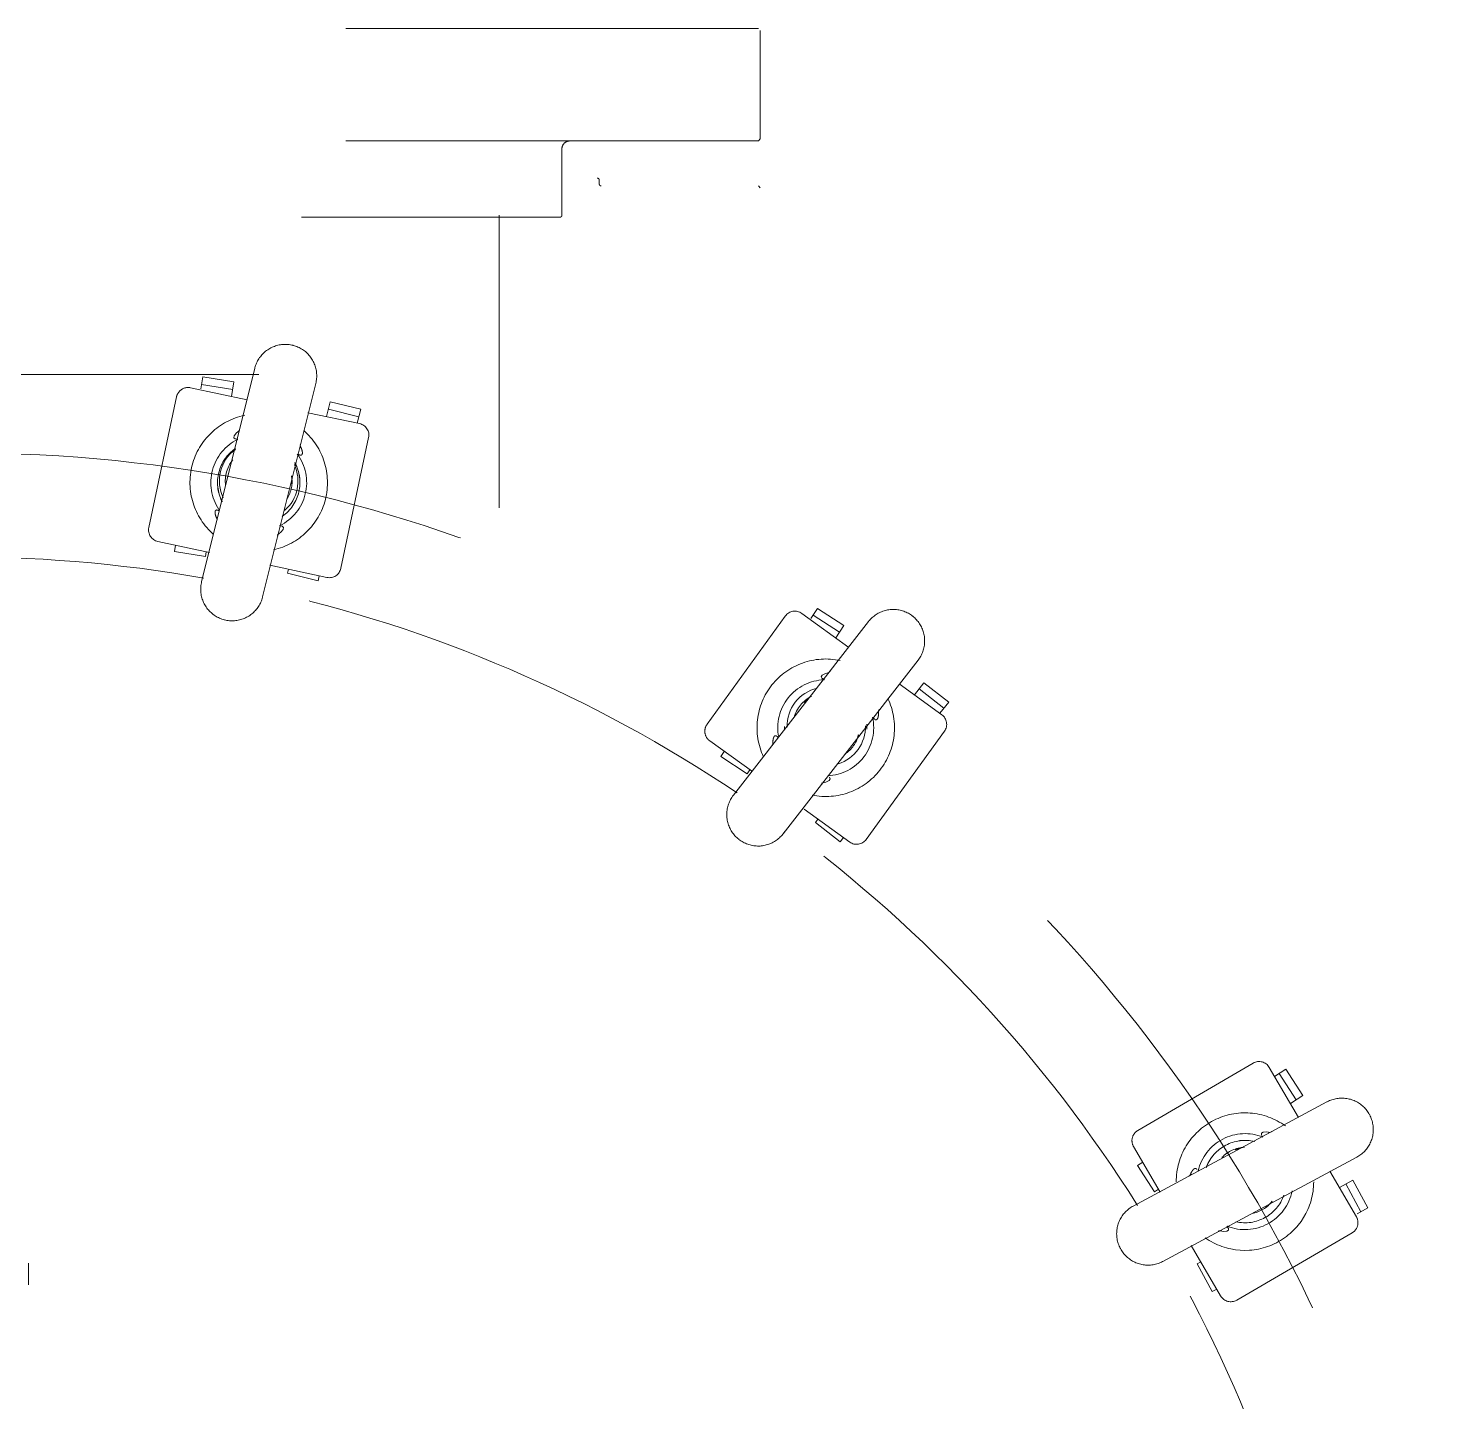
# Model space of a CAD drawing. Extents: x -181672 to 290600, y -29000 to 395522.
# Drawn here: x 5080.4 to 5443.7, y 37752.5 to 38101.8 of the extents above; entities that cross this region are included whole.
import ezdxf

# ---------------------------------------------------------------- set-up
doc = ezdxf.new("R2010")
doc.units = 0
doc.header["$LTSCALE"] = 10
doc.linetypes.add('XFM7Q20PCW-200K$0$ACAD_ISO03W100', pattern=[30, 12, -18])
doc.layers.add('XFM7Q20PCW-200K$0$PCW EQ (FUTURE)', color=252, linetype='XFM7Q20PCW-200K$0$ACAD_ISO03W100', lineweight=9)

# ---------------------------------------------------------------- blocks, each defined once
blk = doc.blocks.new('XFM7Q20PCW-200K$0$漢唐美光 8NHV4A-10FDA-NC150-M - 漢唐美光 8NHV4A-10FDA-NC150-M-V1107-CUB_L40')
for p, q in [((-714, 267.71), (-721.05, 263.93)), ((-720.11, 262.17), (-713.06, 265.95)), ((-712.54, 264.99), (-714, 267.71)), ((-711.77, 264.81), (-723.39, 258.04)), ((-721.05, 263.93), (-719.21, 260.5)), ((-690.55, 234.35), (-707.67, 263.73)), ((-742.6, 251.18), (-749.31, 246.82)), ((-740.56, 248.05), (-742.6, 251.18)), ((-737.02, 250.09), (-749.78, 242.65)), ((-748.22, 245.14), (-741.51, 249.5)), ((-747.47, 244), (-749.31, 246.82)), ((-733.4, 243.18), (-733.44, 243.32)), ((-750.87, 238.54), (-733.74, 209.17)), ((-708.13, 229.76), (-708.01, 229.72)), ((-708.01, 229.71), (-707.97, 229.58)), ((-704.48, 222.76), (-691.63, 230.25)), ((-693.34, 229.25), (-692.71, 228.07)), ((-699.76, 224.28), (-692.71, 228.07)), ((-699.76, 224.28), (-700.26, 225.22)), ((-729.64, 208.09), (-718.06, 214.84)), ((-718.75, 214.44), (-718.09, 213.43)), ((-724.8, 209.08), (-718.09, 213.43)), ((-724.8, 209.08), (-725.66, 210.41)), ((-847.65, 154.7), (-842.73, 161.02)), ((-839.88, 158.8), (-842.73, 161.02)), ((-807.78, 140.01), (-835.33, 159.94)), ((-839.52, 159.26), (-847.4, 148.37)), ((-846.07, 153.47), (-841.16, 159.79)), ((-847.65, 154.7), (-844.57, 152.31)), ((-840.84, 143.42), (-840.72, 143.36)), ((-840.72, 143.36), (-840.7, 143.23)), ((-856.65, 135.58), (-865.3, 123.61)), ((-815.49, 124.23), (-807.11, 135.82)), ((-862.18, 134.32), (-866.55, 127.62)), ((-864.88, 126.53), (-860.51, 133.23)), ((-859.06, 132.28), (-862.18, 134.32)), ((-850.54, 130.73), (-850.63, 130.84)), ((-812.12, 127.08), (-807.21, 133.39)), ((-808.27, 134.21), (-807.21, 133.39)), ((-866.55, 127.62), (-863.97, 125.93)), ((-850.43, 130.72), (-850.54, 130.73)), ((-822, 128.69), (-821.87, 128.7)), ((-821.87, 128.7), (-821.78, 128.59)), ((-812.12, 127.08), (-812.96, 127.73)), ((-864.63, 119.42), (-837.08, 99.5)), ((-1013.63, 113.06), (-986.03, 113.06)), ((-986.03, 113.06), (-985.53, 112.56)), ((-974.07, 112.56), (-973.57, 113.06)), ((-1014.13, -292.44), (-1014.13, 112.56)), ((-985.53, -292.44), (-985.53, 112.56)), ((-832.89, 100.17), (-825.04, 111.03)), ((-828.87, 103.03), (-824.49, 109.73)), ((-825.5, 110.39), (-824.49, 109.73)), ((-828.87, 103.03), (-830.19, 103.9)), ((-975.57, 72.06), (-974.57, 72.06)), ((-983.53, 62.56), (-966.63, 62.56)), ((-966.63, 46.61), (-892.18, 46.61)), ((-919.17, 3.57), (-917.24, 11.33)), ((-913.73, 10.46), (-917.24, 11.33)), ((-913.59, 11.03), (-916.38, -2.12)), ((-876.77, 6.28), (-910.03, 13.34)), ((-917.23, 3.09), (-915.3, 10.85)), ((-919.17, 3.57), (-915.39, 2.63)), ((-877.55, -11.82), (-874.46, 2.73)), ((-875.51, -7.31), (-873.57, 0.46)), ((-874.87, 0.78), (-873.57, 0.46)), ((-908.38, -3.99), (-908.25, -3.99)), ((-908.25, -3.99), (-908.17, -4.11)), ((-875.51, -7.31), (-876.53, -7.05)), ((-885.19, -9.83), (-885.07, -9.76)), ((-885.07, -9.76), (-884.95, -9.83)), ((-919.66, -17.56), (-922.72, -32.01)), ((-924.21, -20.95), (-925.49, -28.85)), ((-920.51, -21.55), (-924.21, -20.95)), ((-923.52, -29.17), (-922.24, -21.27)), ((-912.11, -19.52), (-912.24, -19.46)), ((-925.49, -28.85), (-922.45, -29.34)), ((-883.6, -40.32), (-880.81, -27.21)), ((-881.08, -36.07), (-879.79, -28.17)), ((-880.98, -27.98), (-879.79, -28.17)), ((-920.41, -35.57), (-887.15, -42.63)), ((-881.08, -36.07), (-882.64, -35.82)), ((-699.92, -73.24), (-694.41, -73.24))]:
    blk.add_line(p, q)
at = {"flags": 128}
for points in [[(-726.91, 264.9), (-727.06, 265.18), (-727.23, 265.45), (-727.41, 265.72), (-727.6, 265.98), (-727.8, 266.23), (-728.01, 266.47), (-728.23, 266.7), (-728.46, 266.93), (-728.69, 267.14), (-728.94, 267.35), (-729.19, 267.54), (-729.45, 267.73), (-729.72, 267.9), (-730, 268.07), (-730.28, 268.22), (-730.56, 268.36), (-730.86, 268.49), (-731.15, 268.61), (-731.45, 268.71), (-731.76, 268.81), (-732.07, 268.89), (-732.38, 268.96), (-732.7, 269.02), (-733.01, 269.06), (-733.33, 269.09), (-733.65, 269.11), (-733.97, 269.12), (-734.29, 269.11), (-734.61, 269.09), (-734.93, 269.06), (-735.25, 269.01), (-735.56, 268.95), (-735.87, 268.88), (-736.18, 268.8), (-736.49, 268.7), (-736.79, 268.6), (-737.09, 268.48), (-737.38, 268.35), (-737.66, 268.2), (-737.74, 268.16)], [(-737.74, 268.16), (-738.02, 268.01), (-738.29, 267.84), (-738.56, 267.66), (-738.82, 267.47), (-739.07, 267.27), (-739.31, 267.06), (-739.54, 266.84), (-739.77, 266.61), (-739.98, 266.38), (-740.19, 266.13), (-740.38, 265.88), (-740.57, 265.62), (-740.74, 265.35), (-740.91, 265.08), (-741.06, 264.79), (-741.2, 264.51), (-741.33, 264.22), (-741.45, 263.92), (-741.55, 263.62), (-741.65, 263.31), (-741.73, 263), (-741.8, 262.69), (-741.86, 262.37), (-741.9, 262.06), (-741.93, 261.74), (-741.95, 261.42), (-741.96, 261.1), (-741.95, 260.78), (-741.93, 260.46), (-741.9, 260.14), (-741.85, 259.82), (-741.79, 259.51), (-741.72, 259.2), (-741.64, 258.89), (-741.54, 258.58), (-741.44, 258.28), (-741.32, 257.98), (-741.19, 257.69), (-741.04, 257.41), (-741, 257.33)], [(-726.91, 264.9), (-700.41, 215.57)], [(-714.5, 208), (-741, 257.33)], [(-733.38, 243.14), (-733.28, 242.93), (-733.21, 242.73), (-733.17, 242.55), (-733.16, 242.46)], [(-733.2, 242.96), (-733.37, 242), (-733.33, 241.08), (-733.04, 240.64), (-732.59, 240.67), (-732.3, 240.84)], [(-708.25, 229.78), (-708.04, 230.89), (-708.08, 231.82), (-708.37, 232.26), (-708.82, 232.23), (-709.4, 231.83)], [(-708.03, 229.76), (-708.13, 229.97), (-708.2, 230.17), (-708.24, 230.34), (-708.25, 230.44)], [(-722.57, 222.75), (-722.55, 222.73), (-722.45, 222.64), (-722.26, 222.4), (-722.13, 222.19)], [(-703.67, 204.73), (-703.39, 204.89), (-703.12, 205.06), (-702.85, 205.24), (-702.6, 205.43), (-702.35, 205.63), (-702.1, 205.84), (-701.87, 206.06), (-701.65, 206.28), (-701.43, 206.52), (-701.22, 206.77), (-701.03, 207.02), (-700.84, 207.28), (-700.67, 207.55), (-700.5, 207.82), (-700.35, 208.1), (-700.21, 208.39), (-700.08, 208.68), (-699.96, 208.98), (-699.86, 209.28), (-699.76, 209.59), (-699.68, 209.9), (-699.61, 210.21), (-699.56, 210.52), (-699.51, 210.84), (-699.48, 211.16), (-699.46, 211.48), (-699.46, 211.8), (-699.46, 212.12), (-699.48, 212.44), (-699.52, 212.76), (-699.56, 213.07), (-699.62, 213.39), (-699.69, 213.7), (-699.77, 214.01), (-699.87, 214.32), (-699.97, 214.62), (-700.09, 214.91), (-700.22, 215.21), (-700.37, 215.49), (-700.41, 215.57)], [(-714.5, 208), (-714.35, 207.72), (-714.18, 207.45), (-714, 207.18), (-713.81, 206.92), (-713.61, 206.67), (-713.4, 206.43), (-713.18, 206.2), (-712.95, 205.97), (-712.72, 205.76), (-712.47, 205.55), (-712.22, 205.36), (-711.96, 205.17), (-711.69, 205), (-711.42, 204.83), (-711.13, 204.68), (-710.85, 204.54), (-710.56, 204.41), (-710.26, 204.29), (-709.96, 204.18), (-709.65, 204.09), (-709.34, 204.01), (-709.03, 203.94), (-708.71, 203.88), (-708.4, 203.84), (-708.08, 203.81), (-707.76, 203.79), (-707.44, 203.78), (-707.12, 203.79), (-706.8, 203.81), (-706.48, 203.84), (-706.16, 203.89), (-705.85, 203.95), (-705.54, 204.02), (-705.23, 204.1), (-704.92, 204.19), (-704.62, 204.3), (-704.32, 204.42), (-704.03, 204.55), (-703.75, 204.69), (-703.67, 204.73)], [(-853.4, 153.22), (-853.65, 153.41), (-853.92, 153.59), (-854.19, 153.76), (-854.46, 153.92), (-854.75, 154.07), (-855.04, 154.21), (-855.33, 154.33), (-855.63, 154.44), (-855.93, 154.55), (-856.24, 154.63), (-856.55, 154.71), (-856.87, 154.77), (-857.18, 154.83), (-857.5, 154.86), (-857.82, 154.89), (-858.14, 154.9), (-858.46, 154.9), (-858.78, 154.89), (-859.1, 154.87), (-859.41, 154.83), (-859.73, 154.78), (-860.04, 154.71), (-860.36, 154.64), (-860.66, 154.55), (-860.97, 154.45), (-861.27, 154.34), (-861.56, 154.21), (-861.85, 154.08), (-862.13, 153.93), (-862.41, 153.77), (-862.68, 153.6), (-862.95, 153.42), (-863.21, 153.23), (-863.45, 153.03), (-863.69, 152.82), (-863.93, 152.6), (-864.15, 152.37), (-864.36, 152.13), (-864.57, 151.88), (-864.62, 151.82)], [(-853.08, 152.97), (-853.4, 153.22)], [(-853.4, 153.22), (-809.19, 118.84)], [(-864.62, 151.82), (-864.81, 151.56), (-864.99, 151.3), (-865.16, 151.03), (-865.32, 150.75), (-865.47, 150.46), (-865.61, 150.17), (-865.73, 149.88), (-865.85, 149.58), (-865.95, 149.28), (-866.04, 148.97), (-866.11, 148.66), (-866.18, 148.35), (-866.23, 148.03), (-866.27, 147.71), (-866.29, 147.39), (-866.3, 147.07), (-866.3, 146.75), (-866.29, 146.43), (-866.27, 146.11), (-866.23, 145.8), (-866.18, 145.48), (-866.12, 145.17), (-866.04, 144.86), (-865.95, 144.55), (-865.85, 144.24), (-865.74, 143.95), (-865.61, 143.65), (-865.48, 143.36), (-865.33, 143.08), (-865.17, 142.8), (-865, 142.53), (-864.82, 142.26), (-864.63, 142.01), (-864.43, 141.76), (-864.22, 141.52), (-864, 141.28), (-863.77, 141.06), (-863.53, 140.85), (-863.29, 140.64), (-863.22, 140.59)], [(-840.05, 143), (-840.07, 143), (-840.2, 143.05), (-840.47, 143.19), (-840.68, 143.33)], [(-819.01, 106.21), (-863.22, 140.59)], [(-822.11, 128.66), (-822.37, 129.77), (-822.79, 130.59), (-823.22, 130.88), (-823.62, 130.67)], [(-850.5, 130.7), (-850.33, 130.55), (-850.18, 130.39), (-850.07, 130.25), (-850.02, 130.17)], [(-850.27, 130.61), (-850.04, 129.67), (-849.62, 128.84), (-849.18, 128.55), (-848.78, 128.76), (-848.41, 129.36)], [(-821.9, 128.73), (-822.08, 128.88), (-822.23, 129.04), (-822.34, 129.18), (-822.39, 129.26)], [(-832.36, 116.44), (-832.34, 116.43), (-832.2, 116.38), (-831.93, 116.24), (-831.73, 116.1)], [(-809.19, 118.84), (-809.82, 119.34)], [(-807.79, 107.62), (-807.59, 107.87), (-807.41, 108.14), (-807.24, 108.41), (-807.08, 108.69), (-806.94, 108.97), (-806.8, 109.26), (-806.67, 109.55), (-806.56, 109.85), (-806.46, 110.16), (-806.37, 110.46), (-806.3, 110.77), (-806.23, 111.09), (-806.18, 111.4), (-806.14, 111.72), (-806.12, 112.04), (-806.1, 112.36), (-806.1, 112.68), (-806.11, 113), (-806.14, 113.32), (-806.18, 113.64), (-806.23, 113.95), (-806.29, 114.27), (-806.37, 114.58), (-806.46, 114.88), (-806.56, 115.19), (-806.67, 115.49), (-806.79, 115.78), (-806.93, 116.07), (-807.08, 116.36), (-807.23, 116.63), (-807.4, 116.91), (-807.58, 117.17), (-807.78, 117.43), (-807.98, 117.68), (-808.19, 117.92), (-808.41, 118.15), (-808.64, 118.37), (-808.88, 118.59), (-809.12, 118.79), (-809.19, 118.84)], [(-819.01, 106.21), (-818.76, 106.02), (-818.49, 105.84), (-818.22, 105.67), (-817.94, 105.51), (-817.66, 105.36), (-817.37, 105.23), (-817.08, 105.1), (-816.78, 104.99), (-816.47, 104.89), (-816.16, 104.8), (-815.85, 104.72), (-815.54, 104.66), (-815.22, 104.61), (-814.91, 104.57), (-814.59, 104.54), (-814.27, 104.53), (-813.95, 104.53), (-813.63, 104.54), (-813.31, 104.57), (-812.99, 104.6), (-812.68, 104.66), (-812.36, 104.72), (-812.05, 104.79), (-811.74, 104.88), (-811.44, 104.98), (-811.14, 105.1), (-810.85, 105.22), (-810.56, 105.36), (-810.27, 105.5), (-809.99, 105.66), (-809.72, 105.83), (-809.46, 106.01), (-809.2, 106.2), (-808.95, 106.4), (-808.71, 106.61), (-808.48, 106.83), (-808.26, 107.06), (-808.04, 107.3), (-807.84, 107.55), (-807.79, 107.62)], [(-819.01, 106.21), (-819.01, 106.21)], [(-975.57, 72.06), (-975.59, 72.06), (-975.61, 72.05), (-975.63, 72.05), (-975.65, 72.05), (-975.67, 72.05), (-975.69, 72.04), (-975.71, 72.04), (-975.73, 72.03), (-975.75, 72.02), (-975.77, 72.02), (-975.79, 72.01), (-975.8, 72), (-975.82, 71.99), (-975.84, 71.98), (-975.86, 71.97), (-975.87, 71.96), (-975.89, 71.95), (-975.9, 71.93), (-975.92, 71.92), (-975.93, 71.9), (-975.95, 71.89), (-975.96, 71.87), (-975.97, 71.86), (-975.98, 71.84), (-975.99, 71.83), (-976.01, 71.81), (-976.01, 71.79), (-976.02, 71.77), (-976.03, 71.76), (-976.04, 71.74), (-976.05, 71.72), (-976.05, 71.7), (-976.06, 71.68), (-976.06, 71.66), (-976.07, 71.64), (-976.07, 71.62), (-976.07, 71.6), (-976.07, 71.58), (-976.07, 71.56), (-976.07, 71.56)], [(-974.07, 72.56), (-974.07, 72.54), (-974.08, 72.52), (-974.08, 72.5), (-974.08, 72.48), (-974.08, 72.46), (-974.09, 72.44), (-974.09, 72.42), (-974.1, 72.4), (-974.11, 72.38), (-974.11, 72.36), (-974.12, 72.34), (-974.13, 72.33), (-974.14, 72.31), (-974.15, 72.29), (-974.16, 72.27), (-974.17, 72.26), (-974.19, 72.24), (-974.2, 72.23), (-974.21, 72.21), (-974.23, 72.2), (-974.24, 72.18), (-974.26, 72.17), (-974.27, 72.16), (-974.29, 72.15), (-974.3, 72.14), (-974.32, 72.13), (-974.34, 72.12), (-974.36, 72.11), (-974.37, 72.1), (-974.39, 72.09), (-974.41, 72.08), (-974.43, 72.08), (-974.45, 72.07), (-974.47, 72.07), (-974.49, 72.06), (-974.51, 72.06), (-974.53, 72.06), (-974.55, 72.06), (-974.57, 72.06), (-974.57, 72.06)], [(-983.53, 62.56), (-983.61, 62.56), (-983.69, 62.56), (-983.77, 62.57), (-983.85, 62.58), (-983.93, 62.6), (-984.01, 62.61), (-984.08, 62.63), (-984.16, 62.66), (-984.23, 62.68), (-984.31, 62.71), (-984.38, 62.75), (-984.45, 62.78), (-984.52, 62.82), (-984.59, 62.86), (-984.66, 62.91), (-984.72, 62.95), (-984.79, 63), (-984.85, 63.05), (-984.91, 63.11), (-984.96, 63.16), (-985.02, 63.22), (-985.07, 63.28), (-985.12, 63.34), (-985.17, 63.41), (-985.21, 63.48), (-985.25, 63.54), (-985.29, 63.61), (-985.33, 63.69), (-985.36, 63.76), (-985.39, 63.83), (-985.42, 63.91), (-985.45, 63.98), (-985.47, 64.06), (-985.49, 64.14), (-985.5, 64.22), (-985.51, 64.3), (-985.52, 64.38), (-985.53, 64.45), (-985.53, 64.53), (-985.53, 64.56)], [(-966.13, 62.06), (-966.13, 62.08), (-966.13, 62.1), (-966.13, 62.12), (-966.14, 62.14), (-966.14, 62.16), (-966.14, 62.18), (-966.15, 62.19), (-966.16, 62.21), (-966.16, 62.23), (-966.17, 62.25), (-966.18, 62.27), (-966.19, 62.29), (-966.2, 62.3), (-966.21, 62.32), (-966.22, 62.34), (-966.23, 62.35), (-966.24, 62.37), (-966.25, 62.39), (-966.27, 62.4), (-966.28, 62.42), (-966.3, 62.43), (-966.31, 62.44), (-966.33, 62.45), (-966.34, 62.47), (-966.36, 62.48), (-966.38, 62.49), (-966.39, 62.5), (-966.41, 62.51), (-966.43, 62.51), (-966.45, 62.52), (-966.47, 62.53), (-966.49, 62.54), (-966.51, 62.54), (-966.53, 62.55), (-966.54, 62.55), (-966.56, 62.55), (-966.58, 62.55), (-966.6, 62.56), (-966.62, 62.56), (-966.63, 62.56)], [(-966.13, 62.06), (-966.13, -3.77)], [(-923.83, -0.11), (-924.14, -0.04), (-924.46, 0.02), (-924.77, 0.06), (-925.09, 0.1), (-925.41, 0.12), (-925.73, 0.13), (-926.05, 0.12), (-926.37, 0.1), (-926.69, 0.07), (-927, 0.03), (-927.32, -0.03), (-927.63, -0.1), (-927.94, -0.18), (-928.25, -0.27), (-928.55, -0.38), (-928.85, -0.49), (-929.14, -0.62), (-929.43, -0.76), (-929.71, -0.92), (-929.98, -1.08), (-930.25, -1.25), (-930.51, -1.44), (-930.77, -1.63), (-931.01, -1.84), (-931.25, -2.05), (-931.48, -2.28), (-931.7, -2.51), (-931.91, -2.75), (-932.11, -3), (-932.3, -3.26), (-932.48, -3.52), (-932.64, -3.8), (-932.8, -4.08), (-932.95, -4.36), (-933.08, -4.65), (-933.21, -4.95), (-933.32, -5.25), (-933.42, -5.55), (-933.5, -5.86), (-933.52, -5.94)], [(-923.83, -0.11), (-869.49, -13.65)], [(-933.52, -5.94), (-933.6, -6.25), (-933.65, -6.57), (-933.7, -6.88), (-933.73, -7.2), (-933.75, -7.52), (-933.76, -7.84), (-933.76, -8.16), (-933.74, -8.48), (-933.71, -8.8), (-933.67, -9.12), (-933.61, -9.43), (-933.54, -9.74), (-933.46, -10.05), (-933.37, -10.36), (-933.26, -10.66), (-933.14, -10.96), (-933.01, -11.25), (-932.87, -11.54), (-932.72, -11.82), (-932.56, -12.1), (-932.38, -12.36), (-932.2, -12.63), (-932, -12.88), (-931.8, -13.13), (-931.58, -13.36), (-931.36, -13.59), (-931.13, -13.81), (-930.88, -14.02), (-930.63, -14.22), (-930.38, -14.41), (-930.11, -14.59), (-929.84, -14.76), (-929.56, -14.91), (-929.28, -15.06), (-928.99, -15.2), (-928.69, -15.32), (-928.39, -15.43), (-928.09, -15.53), (-927.78, -15.62), (-927.7, -15.64)], [(-907.48, -4.05), (-907.51, -4.06), (-907.65, -4.07), (-907.95, -4.05), (-908.2, -4)], [(-885.28, -9.9), (-885.96, -9), (-886.68, -8.41), (-887.2, -8.32), (-887.48, -8.68), (-887.57, -9.32)], [(-885.12, -9.75), (-885.34, -9.69), (-885.54, -9.6), (-885.69, -9.52), (-885.77, -9.46)], [(-863.66, -23.34), (-863.59, -23.03), (-863.53, -22.72), (-863.48, -22.4), (-863.45, -22.08), (-863.43, -21.76), (-863.42, -21.44), (-863.43, -21.12), (-863.45, -20.8), (-863.48, -20.48), (-863.52, -20.17), (-863.58, -19.85), (-863.64, -19.54), (-863.72, -19.23), (-863.82, -18.92), (-863.92, -18.62), (-864.04, -18.32), (-864.17, -18.03), (-864.31, -17.74), (-864.46, -17.46), (-864.63, -17.19), (-864.8, -16.92), (-864.99, -16.66), (-865.18, -16.4), (-865.39, -16.16), (-865.6, -15.92), (-865.83, -15.69), (-866.06, -15.47), (-866.3, -15.26), (-866.55, -15.06), (-866.81, -14.87), (-867.07, -14.69), (-867.34, -14.53), (-867.62, -14.37), (-867.91, -14.22), (-868.2, -14.09), (-868.49, -13.96), (-868.79, -13.85), (-869.1, -13.75), (-869.41, -13.67), (-869.49, -13.65)], [(-873.36, -29.17), (-927.7, -15.64)], [(-926.07, -14.59), (-926.07, -171.1)], [(-912.07, -19.53), (-911.84, -19.6), (-911.64, -19.68), (-911.49, -19.77), (-911.41, -19.82)], [(-911.81, -19.52), (-911.22, -20.29), (-910.5, -20.88), (-909.99, -20.96), (-909.71, -20.61), (-909.61, -19.95)], [(-889.7, -25.23), (-889.68, -25.22), (-889.53, -25.21), (-889.23, -25.23), (-888.99, -25.28)], [(-873.36, -29.17), (-873.04, -29.24), (-872.73, -29.3), (-872.41, -29.35), (-872.09, -29.38), (-871.77, -29.4), (-871.45, -29.41), (-871.14, -29.4), (-870.82, -29.39), (-870.5, -29.36), (-870.18, -29.31), (-869.86, -29.26), (-869.55, -29.19), (-869.24, -29.11), (-868.94, -29.01), (-868.63, -28.91), (-868.34, -28.79), (-868.04, -28.66), (-867.76, -28.52), (-867.48, -28.37), (-867.2, -28.2), (-866.93, -28.03), (-866.67, -27.84), (-866.42, -27.65), (-866.17, -27.44), (-865.93, -27.23), (-865.71, -27.01), (-865.49, -26.77), (-865.28, -26.53), (-865.08, -26.28), (-864.89, -26.02), (-864.71, -25.76), (-864.54, -25.49), (-864.38, -25.21), (-864.24, -24.92), (-864.1, -24.63), (-863.98, -24.34), (-863.87, -24.04), (-863.77, -23.73), (-863.68, -23.43), (-863.66, -23.34)]]:
    blk.add_lwpolyline(points, dxfattribs=at)
blk.add_circle((-526.15, -89.94), 379.98)
for centre, radius, start, end in [((-710.26, 262.22), 3, 30.2429, 120.2429), ((-526.15, -89.94), 353.5, 98.445, 119.7222), ((-720.71, 236.45), 17.5, 324.6615, 89.7621), ((-720.71, 236.45), 12.21, 338.4644, 78.7205), ((-720.71, 236.45), 17.5, 143.9937, 270.2357), ((-720.71, 236.45), 10.48, 347.1228, 71.0096), ((-748.27, 240.05), 3, 120.2429, 210.2429), ((-720.71, 236.45), 12.21, 158.0285, 257.225), ((-720.97, 236.73), 8.5, 10.2429, 51.6865), ((-720.71, 236.45), 8.5, 48.5802, 53.9105), ((-720.71, 236.45), 8.5, 39.7871, 47.2055), ((-720.71, 236.45), 10.5, 180.3368, 188.7729), ((-720.71, 236.45), 10.48, 166.3214, 249.3886), ((-720.97, 236.73), 8.5, 182.7399, 226.2429), ((-720.71, 236.45), 8.5, 189.3673, 197.27), ((-693.14, 232.84), 3, 300.2429, 30.2429), ((-720.71, 236.45), 10.5, 228.0367, 235.949), ((-720.71, 236.45), 10.5, 244.022, 249.8252), ((-526.15, -89.94), 353.5, 122.2284, 143.6083), ((-731.15, 210.68), 3, 210.2429, 300.2429), ((-837.09, 157.51), 3, 54.1286, 144.1286), ((-836.2, 129.72), 17.5, 348.5472, 115.2768), ((-836.2, 129.72), 12.21, 2.3141, 102.6062), ((-836.2, 129.72), 10.5, 88.0205, 95.1002), ((-836.56, 129.86), 10, 17.5132, 90.8543), ((-836.56, 129.86), 8.5, 34.1286, 75.4288), ((-809.54, 137.58), 3, 324.1286, 54.1286), ((-836.2, 129.72), 8.5, 72.6222, 77.887), ((-836.2, 129.72), 8.5, 63.7431, 68.4868), ((-836.2, 129.72), 17.5, 167.8795, 295.0593), ((-836.2, 129.72), 12.21, 181.9142, 281.1107), ((-836.56, 129.86), 10, 193.2064, 271.4345), ((-862.87, 121.85), 3, 144.1286, 234.1286), ((-836.56, 129.86), 8.5, 206.6256, 254.7663), ((-836.2, 129.72), 8.5, 213.253, 221.1558), ((-836.2, 129.72), 10.5, 268.0205, 273.0331), ((-526.15, -89.94), 353.5, 146.1163, 167.4931), ((-835.32, 101.93), 3, 234.1286, 324.1286), ((-910.65, 10.41), 3, 78.0143, 168.0143), ((-877.39, 3.35), 3, 348.0143, 78.0143), ((-898.59, -14.64), 17.5, 12.4329, 139.1626), ((-898.59, -14.64), 12.21, 26.1595, 126.4919), ((-898.59, -14.64), 10.5, 112.022, 118.9859), ((-898.59, -14.64), 10.48, 34.8942, 118.8671), ((-898.98, -14.65), 10, 41.3989, 114.74), ((-898.59, -14.64), 10.5, 95.9882, 103.9762), ((-898.98, -14.65), 8.5, 58.0143, 99.2022), ((-898.59, -14.64), 8.5, 96.6334, 101.8456), ((-898.59, -14.64), 8.5, 87.6057, 94.977), ((-898.59, -14.64), 17.5, 191.7652, 318.945), ((-898.59, -14.64), 12.21, 205.8352, 303.949), ((-898.59, -14.64), 10.5, 213.9859, 227.9796), ((-898.59, -14.64), 10.48, 214.0929, 297.1601), ((-898.98, -14.65), 10, 216.2924, 295.3202), ((-898.98, -14.65), 8.5, 230.5113, 277.107), ((-898.59, -14.64), 10.5, 228.1958, 236.5443), ((-898.59, -14.64), 10.5, 275.9882, 283.9762), ((-898.59, -14.64), 10.5, 292.022, 297.5966), ((-526.15, -89.94), 353.5, 170.0103, 191.3796), ((-919.79, -32.63), 3, 168.0143, 258.0143), ((-886.53, -39.69), 3, 258.0143, 348.0143)]:
    blk.add_arc(centre, radius, start, end)
for points in [[(-715.71, 243.38), (-715.49, 243.23), (-715.28, 243.07), (-715.08, 242.9)], [(-834.43, 138.07), (-834.17, 138.02), (-833.91, 137.97), (-833.66, 137.9)], [(-900.33, -6.28), (-900.08, -6.22), (-899.83, -6.17), (-899.58, -6.13)]]:
    blk.add_open_spline(points, degree=3)
for points, knots in [([(-723.79, 224.18), (-723.81, 224.18), (-723.85, 224.16), (-723.9, 224.13), (-723.94, 224.09), (-723.97, 224.06), (-723.98, 224.03), (-723.99, 224.01), (-724, 224), (-724.02, 223.98), (-724.04, 223.94), (-724.05, 223.9), (-724.06, 223.85), (-724.07, 223.78), (-724.05, 223.68), (-723.97, 223.51), (-723.78, 223.27), (-723.39, 222.98), (-722.86, 222.68), (-722.4, 222.49), (-722.15, 222.41)], [0.0625, 0.0625, 0.0625, 0.0625, 0.0703125, 0.078125, 0.09375, 0.109375, 0.1171875, 0.1210938, 0.125, 0.1328125, 0.140625, 0.15625, 0.171875, 0.1875, 0.21875, 0.25, 0.3125, 0.375, 0.4375, 0.5, 0.5, 0.5, 0.5]), ([(-838.76, 141.74), (-838.74, 141.76), (-838.67, 141.83), (-838.56, 141.95), (-838.46, 142.06), (-838.39, 142.13), (-838.34, 142.18), (-838.31, 142.23), (-838.27, 142.28), (-838.25, 142.33), (-838.24, 142.37), (-838.23, 142.4), (-838.23, 142.42), (-838.23, 142.44), (-838.22, 142.46), (-838.22, 142.5), (-838.22, 142.54), (-838.23, 142.6), (-838.26, 142.67), (-838.32, 142.75), (-838.46, 142.87), (-838.73, 143.01), (-839.2, 143.12), (-839.81, 143.18), (-840.3, 143.16), (-840.56, 143.14)], [0.0099029, 0.0099029, 0.0099029, 0.0099029, 0.015625, 0.03125, 0.046875, 0.0546875, 0.0625, 0.0703125, 0.078125, 0.09375, 0.109375, 0.1171875, 0.1210938, 0.125, 0.1328125, 0.140625, 0.15625, 0.171875, 0.1875, 0.21875, 0.25, 0.3125, 0.375, 0.4375, 0.5, 0.5, 0.5, 0.5]), ([(-833.81, 117.53), (-833.82, 117.51), (-833.88, 117.45), (-833.95, 117.38), (-834.02, 117.3), (-834.06, 117.25), (-834.1, 117.21), (-834.13, 117.15), (-834.16, 117.1), (-834.17, 117.06), (-834.17, 117.03), (-834.18, 117.02), (-834.18, 117), (-834.18, 116.97), (-834.19, 116.93), (-834.18, 116.89), (-834.17, 116.84), (-834.15, 116.77), (-834.09, 116.68), (-833.95, 116.56), (-833.68, 116.42), (-833.21, 116.31), (-832.6, 116.25), (-832.11, 116.27), (-831.84, 116.29)], [0.0268701, 0.0268701, 0.0268701, 0.0268701, 0.03125, 0.046875, 0.0546875, 0.0625, 0.0703125, 0.078125, 0.09375, 0.109375, 0.1171875, 0.1210938, 0.125, 0.1328125, 0.140625, 0.15625, 0.171875, 0.1875, 0.21875, 0.25, 0.3125, 0.375, 0.4375, 0.5, 0.5, 0.5, 0.5]), ([(-905.79, -4.67), (-905.79, -4.65), (-905.75, -4.56), (-905.7, -4.41), (-905.65, -4.27), (-905.62, -4.18), (-905.6, -4.11), (-905.58, -4.05), (-905.57, -3.99), (-905.57, -3.94), (-905.58, -3.9), (-905.58, -3.87), (-905.59, -3.85), (-905.59, -3.83), (-905.6, -3.81), (-905.61, -3.77), (-905.63, -3.73), (-905.66, -3.69), (-905.72, -3.63), (-905.8, -3.58), (-905.98, -3.52), (-906.28, -3.51), (-906.76, -3.6), (-907.34, -3.79), (-907.78, -4.01), (-908.01, -4.13)], [0.0110241, 0.0110241, 0.0110241, 0.0110241, 0.015625, 0.03125, 0.046875, 0.0546875, 0.0625, 0.0703125, 0.078125, 0.09375, 0.109375, 0.1171875, 0.1210938, 0.125, 0.1328125, 0.140625, 0.15625, 0.171875, 0.1875, 0.21875, 0.25, 0.3125, 0.375, 0.4375, 0.5, 0.5, 0.5, 0.5]), ([(-891.46, -24.79), (-891.47, -24.82), (-891.5, -24.9), (-891.54, -25.01), (-891.57, -25.11), (-891.59, -25.17), (-891.6, -25.23), (-891.61, -25.29), (-891.62, -25.35), (-891.61, -25.39), (-891.6, -25.42), (-891.59, -25.43), (-891.59, -25.45), (-891.58, -25.48), (-891.57, -25.51), (-891.55, -25.55), (-891.52, -25.6), (-891.47, -25.65), (-891.38, -25.7), (-891.2, -25.76), (-890.9, -25.77), (-890.42, -25.69), (-889.84, -25.49), (-889.4, -25.28), (-889.17, -25.15)], [0.0243147, 0.0243147, 0.0243147, 0.0243147, 0.03125, 0.046875, 0.0546875, 0.0625, 0.0703125, 0.078125, 0.09375, 0.109375, 0.1171875, 0.1210938, 0.125, 0.1328125, 0.140625, 0.15625, 0.171875, 0.1875, 0.21875, 0.25, 0.3125, 0.375, 0.4375, 0.5, 0.5, 0.5, 0.5])]:
    blk.add_open_spline(points, degree=3, knots=knots)
blk = doc.blocks.new('XFM7Q20PCW-200K')
at = {"layer": 'XFM7Q20PCW-200K$0$PCW EQ (FUTURE)', "rotation": 270}
blk.add_blockref('XFM7Q20PCW-200K$0$漢唐美光 8NHV4A-10FDA-NC150-M - 漢唐美光 8NHV4A-10FDA-NC150-M-V1107-CUB_L40', (5153.63, 37087.72), dxfattribs=at)

msp = doc.modelspace()

# ---------------------------------------------------------------- block references
msp.add_blockref('XFM7Q20PCW-200K', (0, 0))

doc.saveas('drawing.dxf')
